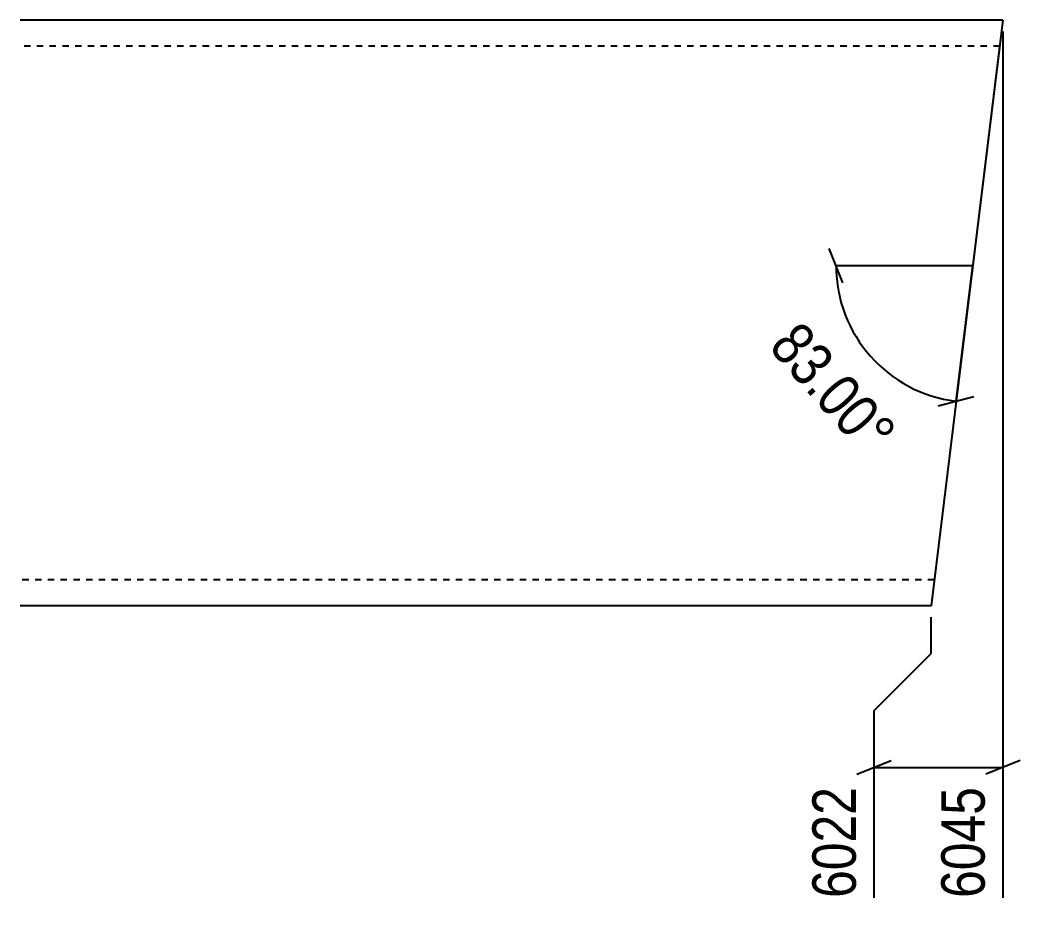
# Model space of a CAD drawing. Header units: millimetres. Extents: x 10 to 18377, y 8 to 303.
# Drawn here: x 5753 to 6060.3, y 7.7 to 280.3 of the extents above; entities that cross this region are included whole.
import ezdxf

# ---------------------------------------------------------------- set-up
doc = ezdxf.new("R2010")
doc.units = ezdxf.units.MM
doc.linetypes.add('DXK_LINE_DOT2', pattern=[3.9198, 1.9599, -1.9599])
doc.layers.add('MÅLSÆTNING', color=7, linetype='Continuous')
doc.layers.add('STÅL', color=7, linetype='Continuous')
doc.styles.add('Arial Narrow', font='ARIALN.TTF', dxfattribs={"height": 0.2})

msp = doc.modelspace()

# ---------------------------------------------------------------- linework, layer by layer
at = {"layer": 'MÅLSÆTNING', "color": 7, "linetype": 'Continuous'}
for p, q in [((6054.65, 276.82), (6040.69, 163.12)), ((6055.08, 276.79), (6055.08, 10.5)), ((6005.91, 199.56), (6001.71, 210.06)), ((6003.81, 204.81), (6045.81, 204.81)), ((6040.69, 163.12), (6045.81, 204.81)), ((6035.22, 161.68), (6046.16, 164.57)), ((6032.98, 85.58), (6032.98, 96.79)), ((6015.48, 68.08), (6032.98, 85.58)), ((6015.48, 10.5), (6015.48, 68.08)), ((6010.23, 48.48), (6020.73, 52.68)), ((6060.33, 52.68), (6049.83, 48.48)), ((6015.48, 50.58), (6055.08, 50.58))]:
    msp.add_line(p, q, dxfattribs=at)
msp.add_arc((6045.81, 204.81), 42, 180, 263, dxfattribs=at)
at = {"layer": 'STÅL', "color": 2, "linetype": 'Continuous'}
for p, q in [((6055.08, 280.29), (5752.98, 280.29)), ((6055.08, 280.29), (6053.87, 270.42)), ((6053.87, 270.42), (6032.98, 100.29)), ((6032.98, 100.29), (5752.98, 100.29))]:
    msp.add_line(p, q, dxfattribs=at)
at = {"layer": 'STÅL', "color": 7, "linetype": 'DXK_LINE_DOT2'}
for p, q in [((6054.1, 272.29), (5752.98, 272.29)), ((6033.96, 108.29), (5752.98, 108.29))]:
    msp.add_line(p, q, dxfattribs=at)

# ---------------------------------------------------------------- next in the draw order: wipeouts: each hides what was drawn before it
at = {"color": 0}
msp.add_wipeout([(6012.92, 141.35), (6027.6, 154.34), (5993.5, 192.89), (5978.82, 179.9)], dxfattribs=at).dxf.layer = 'MÅLSÆTNING'
at = {"color": 0, "linetype": 'Continuous'}
for points in [[(6012.68, 47.42), (5993.08, 47.42), (5993.08, 7.7), (6012.68, 7.7)], [(6052.28, 47.42), (6032.68, 47.42), (6032.68, 7.7), (6052.28, 7.7)]]:
    msp.add_wipeout(points, dxfattribs=at).dxf.layer = 'MÅLSÆTNING'

# ---------------------------------------------------------------- next in the draw order: texts
at = {"layer": 'MÅLSÆTNING', "color": 3, "style": 'Arial Narrow'}
msp.add_text('83.00°', height=13.362, rotation=-48.5009, dxfattribs=at).set_placement((5982.77, 179.66))
at = {"layer": 'MÅLSÆTNING', "color": 3, "linetype": 'Continuous', "style": 'Arial Narrow'}
for s, p in [('6022', (6009.88, 10.5)), ('6045', (6049.48, 10.5))]:
    msp.add_text(s, height=13.362, rotation=90.0002, dxfattribs=at).set_placement(p)

doc.saveas('drawing.dxf')
